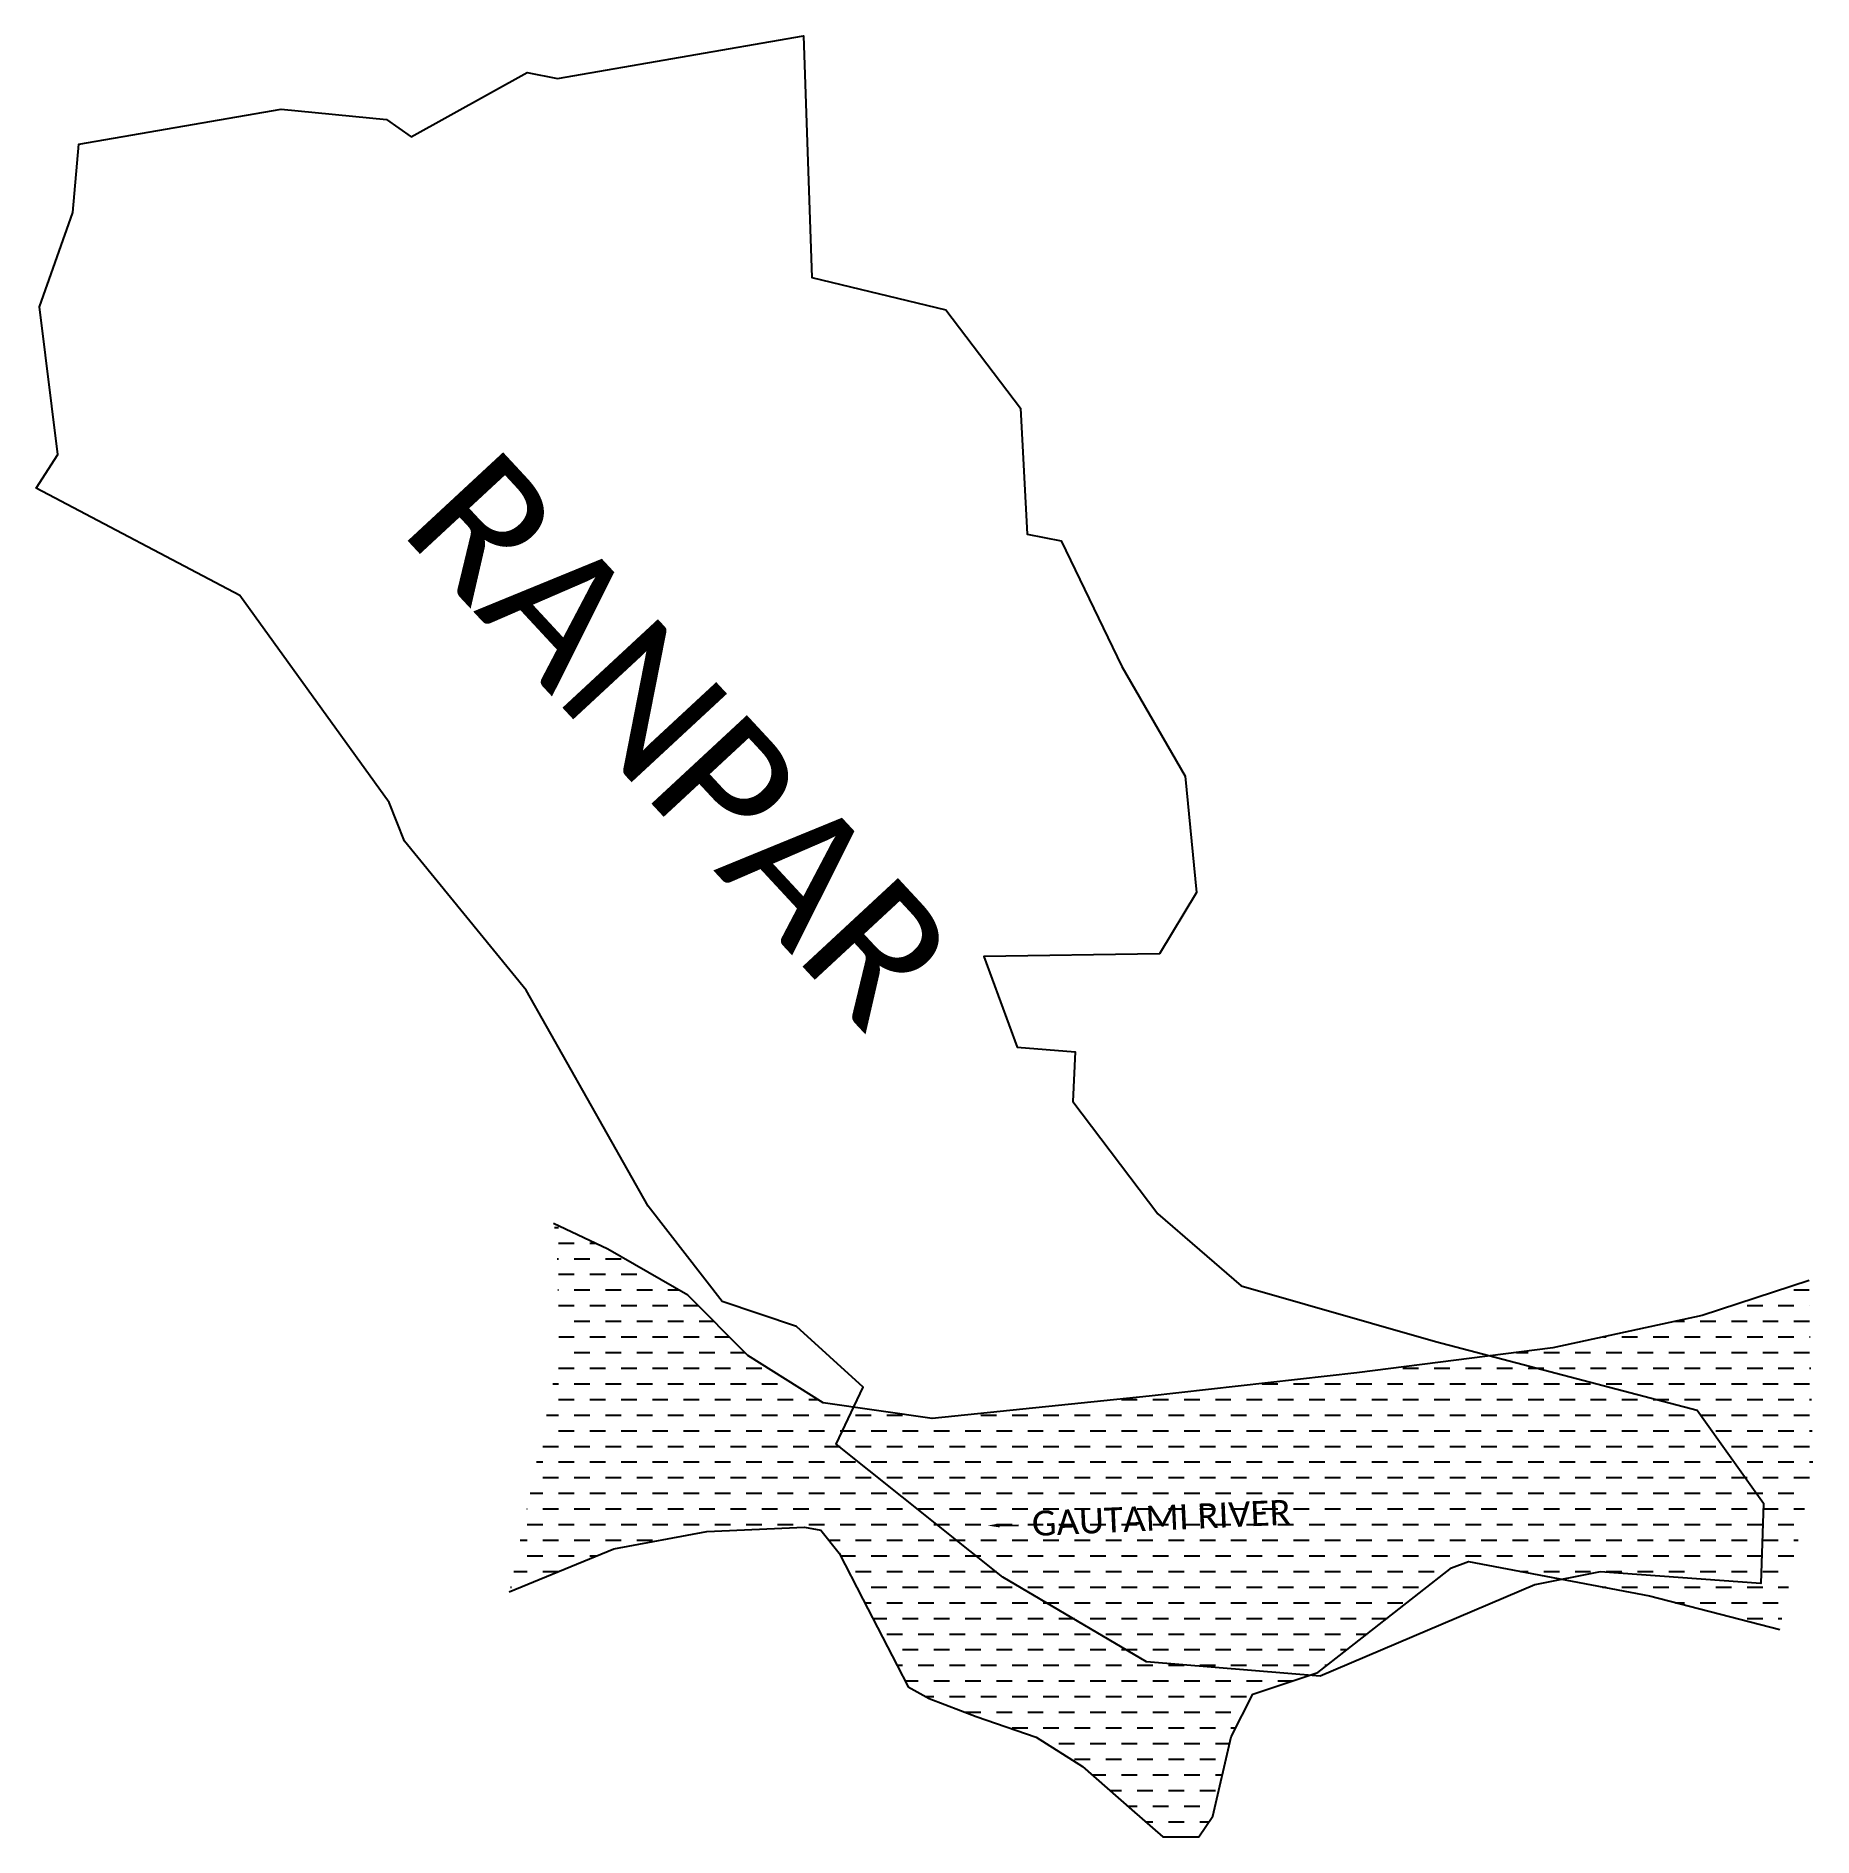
# Model space of a CAD drawing. Header units: metres. Extents: x 318607 to 320028, y 1867950 to 1869390.
import ezdxf

# ---------------------------------------------------------------- set-up
doc = ezdxf.new("R2010")
doc.units = ezdxf.units.M
doc.header["$MEASUREMENT"] = 0
for name, color, linetype in [('ARROW', 7, 'Continuous'), ('BUILDING', 214, 'Continuous'), ('RIVER', 4, 'Continuous'), ('RIVER TEXT', 7, 'Continuous'), ('village', 3, 'Continuous'), ('VILLAGE NAME', 250, 'Continuous')]:
    doc.layers.add(name, color=color, linetype=linetype)
doc.layers.get('BUILDING').off()
doc.styles.get("Standard").update_dxf_attribs({"font": 'simplex.shx'})

# ---------------------------------------------------------------- blocks, each defined once
blk = doc.blocks.new('SHG')
at = {"layer": 'ARROW'}
blk.add_lwpolyline([(318493.9, 1878501.8), (318506.3, 1878493)], dxfattribs=at)
blk.add_solid([(318493, 1878500.5), (318486.2, 1878507.3), (318494.8, 1878503.1)], dxfattribs=at)

msp = doc.modelspace()

# ---------------------------------------------------------------- hatches: boundary and pattern name
at = {"layer": 'RIVER'}
h = msp.add_hatch(dxfattribs=at)
h.set_pattern_fill('DASH', color=256, scale=100)
h.paths.add_polyline_path([(320027.7, 1868244.8), (320024.6, 1868395), (319939.1, 1868367.2), (319819.9, 1868341.2), (319663.2, 1868321.4), (319497.2, 1868302.6), (319323.7, 1868284.7), (319236.5, 1868297.2), (319176.2, 1868335.2), (319128.5, 1868383.4), (319064.4, 1868420.2), (319021, 1868440.7), (319023.6, 1868428.2), (319025.6, 1868337.2), (318985.9, 1868146.3), (319069.1, 1868180.6), (319143.6, 1868194.5), (319221.6, 1868198), (319234.8, 1868195.5), (319249.2, 1868177.2), (319268.2, 1868140.3), (319295.6, 1868087.3), (319304.4, 1868070.3), (319321.2, 1868061), (319358.8, 1868046.6), (319406.7, 1868030), (319443.9, 1868006.7), (319483.4, 1867972), (319508.1, 1867950.3), (319526.4, 1867950.3), (319536.9, 1867950.3), (319547.9, 1867966.9), (319562.7, 1868030.2), (319579.9, 1868064.5), (319632, 1868081.7), (319655.1, 1868099.8), (319713, 1868145.2), (319738.9, 1868165.4), (319752.4, 1868170.4), (319897, 1868142.9), (320001, 1868116)])
h.paths.add_polyline_path([(319398.2, 1868176.8), (319617.3, 1868186.6), (319615.1, 1868235.1), (319396, 1868225.2)], flags=24)

# ---------------------------------------------------------------- linework, layer by layer
for points in [[(320024.6, 1868395), (319939.1, 1868367.2), (319819.9, 1868341.2), (319663.2, 1868321.4), (319497.2, 1868302.6), (319323.7, 1868284.7), (319236.5, 1868297.2), (319176.2, 1868335.2), (319128.5, 1868383.4), (319064.4, 1868420.2), (319021, 1868440.7)], [(318985.6, 1868146.2), (319069.1, 1868180.6), (319143.6, 1868194.5), (319221.6, 1868198), (319234.8, 1868195.5), (319249.2, 1868177.2), (319268.2, 1868140.3), (319295.6, 1868087.3), (319304.4, 1868070.3), (319321.2, 1868061), (319358.8, 1868046.6), (319406.7, 1868030), (319443.9, 1868006.7), (319483.4, 1867972), (319508.1, 1867950.3), (319526.4, 1867950.3), (319536.9, 1867950.3), (319547.9, 1867966.9), (319562.7, 1868030.2), (319579.9, 1868064.5), (319632, 1868081.7), (319655.1, 1868099.8), (319713, 1868145.2), (319738.9, 1868165.4), (319752.4, 1868170.4), (319752.4, 1868170.4), (319897, 1868142.9), (320001.2, 1868116)]]:
    msp.add_lwpolyline(points, dxfattribs=at)
at = {"layer": 'village', "color": 3, "true_color": 0x00ff00}
msp.add_polyline3d([(319988.2, 1868217.1, 0), (319986.1, 1868152.9, 0), (319857.5, 1868162.2, 0), (319805.4, 1868151.8, 0), (319633.9, 1868078.7, 0), (319495.1, 1868090.3, 0), (319380.2, 1868157.9, 0), (319246.9, 1868264.3, 0), (319268.6, 1868309.9, 0), (319215.2, 1868358.4, 0), (319155.7, 1868378.2, 0), (319096.7, 1868454.4, 0), (318999.1, 1868627.2, 0), (318901.8, 1868746.1, 0), (318889.6, 1868777.1, 0), (318770.2, 1868942.6, 0), (318607.4, 1869028.3, 0), (318624.9, 1869055.3, 0), (318610.2, 1869173.2, 0), (318636.8, 1869248.6, 0), (318641.6, 1869303.4, 0), (318803.4, 1869331.2, 0), (318887.5, 1869323.1, 0), (318907.3, 1869309.2, 0), (318999.9, 1869360.5, 0), (319024.1, 1869355.7, 0), (319220.9, 1869389.8, 0), (319227.6, 1869196.7, 0), (319334.7, 1869170.9, 0), (319394.4, 1869092.2, 0), (319399.6, 1868991.7, 0), (319426.7, 1868986.2, 0), (319475.3, 1868885.9, 0), (319526, 1868798.2, 0), (319534.9, 1868705.2, 0), (319505.5, 1868656.3, 0), (319364.9, 1868654, 0), (319391.7, 1868581.7, 0), (319438.1, 1868577.9, 0), (319436.2, 1868538.2, 0), (319504.1, 1868448.4, 0), (319570.6, 1868390.7, 0), (319726, 1868346.3, 0), (319935.2, 1868291.4, 0)], close=True, dxfattribs=at)

# ---------------------------------------------------------------- block references
at = {"rotation": 36.27539446566738}
msp.add_blockref('SHG', (1174060.9, 165341.8), dxfattribs=at)
at = {"layer": 'BUILDING', "rotation": 36.27539446566738}
msp.add_blockref('SHG', (1174060.9, 165341.8), dxfattribs=at)

# ---------------------------------------------------------------- texts
at = {"layer": 'RIVER TEXT', "insert": (319343.6, 1868208.1), "char_height": 20, "attachment_point": 1, "rotation": 2.5651}
msp.add_mtext_dynamic_manual_height_columns('\\pxqc;{\\fCalibri|b0|i0|c0|p34;GAUTAMI RIVER }', width=325.832, gutter_width=1, heights=[0], dxfattribs=at)
at = {"layer": 'VILLAGE NAME', "insert": (318972.8, 1869065.6), "char_height": 104.042, "attachment_point": 1, "rotation": 312.8406}
msp.add_mtext_dynamic_manual_height_columns('{\\fCalibri|b0|i0|c0|p34;RANPAR}', width=700.08, gutter_width=520.2, heights=[0], dxfattribs=at)

doc.saveas('drawing.dxf')
